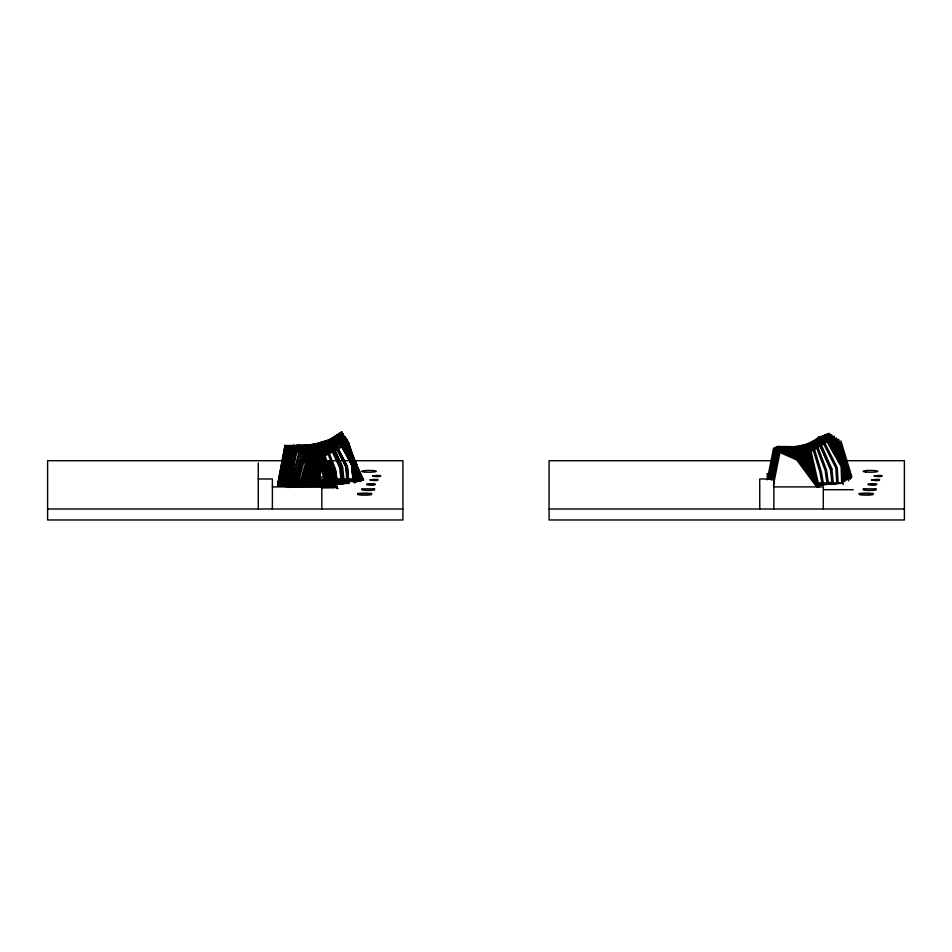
<?xml version="1.0" encoding="UTF-8"?>
<svg xmlns="http://www.w3.org/2000/svg" width="952" height="952" viewBox="0 0 952 952"><rect width="100%" height="100%" fill="white"/><g stroke="black" fill="none" stroke-linecap="round" stroke-linejoin="round"><path stroke-width="1.43" d="M317.563 462.137L317.159 476.785M315.933 476.785L318.599 476.857L319.003 459.887L323.133 461.696L333.248 482.593M306.33 480.772L313.101 458.543M321.538 464.576L319.86 477.928L318.432 477.94L319.872 466.361M322.68 455.496L322.466 457.21L342.173 446.75M281.887 485.425L277.52 485.437L285.053 445.346L288.873 446.988M277.532 485.449L285.076 445.346M286.135 447.345L279.222 484.021L283.684 484.009M279.305 485.77L286.861 445.679M281.007 484.354L287.92 447.678M281.078 486.02L288.635 445.929L291.3 447.083M282.78 484.604L289.694 447.928L293.716 449.665M290.336 446.167L282.768 486.258L285.695 486.258M291.395 448.166L284.493 484.842L330.368 484.663L328.618 477.452M284.231 486.508L291.788 446.417M292.859 448.416L285.957 485.092L331.832 484.913L330.796 480.689M285.838 486.758L293.394 446.666L331.01 462.779M287.54 485.33L294.465 448.666M295.025 447.19L287.48 487.281L295.001 446.928L330.987 462.517L336.853 487.079M287.79 487.507L295.108 448.011M288.051 486.484L295.072 449.261L313.886 457.412L337.056 487.971M290.729 477.13L291.288 474.31M291.8 471.49L293.145 464.445M293.656 461.613L294.204 458.793M294.715 455.972L295.798 450.332M295.822 450.593L289.253 486.27L335.152 486.091M289.218 487.519L296.155 450.427M289.479 486.52L296.131 451.26M282.173 466.67L282.732 463.85M285.243 451.177L285.802 448.356M283.03 462.446L278.805 483.711L284.612 483.687M283.601 459.875L286.112 446.952M280.245 483.711L287.468 447.38M281.209 483.533L282.316 478.035M282.839 475.274L283.41 472.525M283.958 469.776L285.362 462.72M285.921 459.899L286.481 457.079M287.04 454.259L288.17 448.618M767.276 479.76L773.548 448.321L809.343 464.302L812.96 480.058M768.621 478.761L774.619 448.749M768.966 478.487L774.559 450.332M769.692 479.189L775.69 449.177M770.037 478.915L775.344 452.164M771.096 479.344L776.416 452.593M771.87 480.046L777.82 450.034L799.93 459.899M772.167 479.772L777.76 451.617M773.179 479.046L778.891 450.463M773.524 478.796L778.831 452.045M773.464 484.854L779.938 452.474L796.705 459.959L816.756 487.019M282.47 477.785L281.423 483.283L282.887 483.283L281.364 483.021M283.065 475.417L283.565 472.537M284.16 470.169L284.791 467.277M284.993 465.576L285.624 462.696M283.732 479.142L285.124 471.99M285.767 469.479L286.35 466.706M286.921 463.933L288.373 457.008M288.956 454.223L289.527 451.45M284.017 478.761L285.493 472.097M292.371 447.131L292.657 445.833L291.252 445.536L307.901 447.999L316.005 447.749L330.023 443.227L341.221 467.503L342.851 482.271L344.279 482.343M289.634 466.587L290.241 463.767M290.86 460.947L291.467 458.138M293.918 446.869L294.204 445.572L292.8 445.274L309.448 447.737L317.552 447.5L331.57 442.977L342.601 467.123L344.422 483.675L335.52 483.711M292.502 456.912L291.859 459.757L292.526 456.912M289.313 471.133L289.955 468.289M293.573 455.223L294.216 452.378M289.325 474.798L289.967 472.025M292.728 466.313L296.024 452.295M296.81 452.033L289.908 481.462L328.452 481.307M292.728 481.2L299.035 455.794M294.216 480.903L301.32 453.592M296.679 480.641L304.331 454.068M304.009 455.806L297.452 480.415L326.869 480.296M298.916 480.415L305.342 456.305M307.555 456.044L300.701 480.153L302.189 480.153M302.165 480.141L308.865 456.639M309.912 455.782L303.045 479.891L304.533 479.879L310.828 457.722M306.782 471.038L303.724 481.129L327.095 480.95M307.198 469.681L310.911 457.448M305.199 481.034L312.185 458.126M307.805 480.772L314.35 459.28M316.564 459.911L313.565 469.015L308.472 470.193M314.66 470.217L316.873 463.505M298.88 452.331L291.276 481.212L326.703 481.069M298.88 456.496L300.296 452.581M303.093 453.378L295.215 480.653L327.583 480.522M305.961 451.819L307.306 449.165M315.778 453.771L317.587 451.593M315.398 454.901L320.11 449.189M317.48 454.592L321.086 450.237M850.362 476.952L848.482 479.046L843.02 480.213M319.717 454.163L329.344 444.774M335.259 438.979L339.233 435.123M320.11 455.758L335.354 440.883M337.329 438.932L339.352 436.992L343.755 440.359M815.65 440.193L818.91 437.099L815.686 440.181M815.947 441.859L819.006 438.967L823.337 442.382M816.673 440.026L820.969 436.325L826.05 441.109M820.707 437.385L823.063 435.552L830.322 443.882L833.94 453.342M820.529 439.312L822.873 437.492L826.407 441.573M304.58 459.399L305.782 458.507L305.104 456.317M343.315 438.908L340.614 432.898L341.78 432.041L346.373 441.906M340.637 432.898L341.804 432.041L345.921 441.347M329.844 440.49L332.117 438.86L336.151 440.133M332.45 440.217L334.711 438.598L337.413 439.443M318.456 450.498L323.109 447.142M322.216 449.392L328.023 445.191M808.974 444.108L815.793 439.288L825.182 442.371M813.662 442.502L815.995 440.847L820.029 442.18M822.837 436.421L825.194 434.79M821.159 439.3L824.848 436.754L830.311 444.465M308.983 456.77L305.306 459.257L306.449 469.479M333.188 440.074L340.507 435.088L344.362 440.8M305.521 460.863L309.281 458.269M322.609 449.07L328.464 445.072M337.758 438.646L340.114 437.051M307.068 467.622L303.533 456.008L304.771 455.223M304.616 457.008L303.974 457.424L307.163 455.437M303.557 456.02L304.2 455.615M326.738 441.466L341.756 432.029L326.988 441.323M308.507 452.926L310.971 451.379M331.046 440.443L342.363 433.338M823.647 436.302L827.3 434.029M820.755 439.776L826.8 436.016L831.501 444.31L839.021 461.887M302.748 456.853L307.175 466.944L302.724 456.841L303.985 456.151M332.403 439.919L342.411 434.243L345.517 440.954M303.319 458.15L308.281 455.33M342.779 433.886L333.724 439.015L342.827 433.898M337.103 438.729L339.638 437.313M336.96 438.789L339.495 437.373M326.036 446.524L328.607 445.108M338.781 439.396L341.328 437.968M342.577 437.242L343.839 436.552M823.111 436.778L829.406 433.291L850.065 479.118M821.017 439.586L828.752 435.266L848.482 479.046L842.52 479.011M321.943 449.38L328.357 445.822M332.2 443.692L336.044 441.549M343.767 437.265L345.04 436.575M323.597 450.082L337.829 442.18L327.405 447.916M829.097 436.218L831.667 434.802L850.433 478.725M324.668 450.748L329.737 447.987M332.236 446.607L339.828 442.454M344.862 439.681L346.135 439.003M324.668 451.01L339.828 442.716M831.393 437.718L834 436.313M322.835 452.117L330.439 447.999M332.974 446.631L340.59 442.525M345.683 439.776L346.945 439.098L355.084 462.779M323.014 453.628L340.995 443.906M292.002 484.092L303.736 477.833M315.588 483.985L322.109 480.498M321.133 456.294L341.804 445.346M347.397 443.953L348.682 443.287L348.23 441.906L353.918 459.923M835.999 440.693L838.581 439.324L851.493 477.428M323.466 442.192L328.654 439.574L336.913 440.133M327.107 441.276L330.998 439.312L337.877 439.776M804.952 445.131L812.77 441.3L823.754 442.156M810.533 443.965L813.008 442.74L818.553 443.18M308.305 453.342L318.277 449.356M310.911 453.83L317.278 451.272L318.206 455.127M804.714 454.509L809.854 452.509L811.306 458.959M308.543 453.747L320.526 449.273L323.68 459.197M315.183 451.51L321.502 449.106L325.56 461.863M289.218 445.334L304.961 448.951L312.649 449.796L326.108 445.12L335.33 468.824L337.639 484.461L335.235 468.574M312.649 449.796L326.131 445.131M326.191 445.381L312.696 450.046L305.009 449.201M322.502 447.868L325.31 446.904L333.962 469.193M314.267 451.01L318.432 449.57M322.573 448.118L325.37 447.154M317.552 448.737L329.261 444.965M330.808 444.703L321.681 447.642L333.985 443.918L346.219 467.492M311.839 445.024L322.811 441.609L333.962 440.597M319.158 444.227L321.776 443.406M807.034 448.951L821.124 444.572L831.881 468.848M818.649 483.902L831.977 483.985L830.465 469.217L820.338 446.298L807.26 450.355L798.835 450.522L786.221 448.523M332.046 443.025L334.699 442.228L347.599 467.099L348.837 483.223L347.42 483.152M333.581 442.763L320.05 446.821L312.732 447.999M797.407 446.94L809.795 443.227L826.514 441.895M804.773 446.202L812.853 444.394M811.592 447.749L823.837 444.227L835.82 467.932L836.82 483.604L817.768 483.473M296.179 445.357L314.672 445.631L339.483 438.646L354.275 464.243L355.132 482.616L354.251 464.243M314.672 445.631L338.71 438.908L353.49 464.493L354.346 482.866L353.466 464.493M333.176 441.871L338.817 440.3M314.85 447.047L338.031 440.562M805.368 448.047L827.324 442.156L841.128 466.647L841.699 483.211M303.51 481.617L308.353 480.391M316.564 478.32L322.621 476.785M309.9 453.842L319.146 451.51M312.72 454.592L318.301 453.188M799.811 456.532L808.2 454.509L811.877 465.552M314.684 470.217L307.389 471.894L307.746 479.106L328.523 479.023M842.972 479.868L847.113 478.987M318.527 443.644L336.901 439.991M333.117 442.168L338.876 441.026L351.716 465.04L352.704 475.167L351.693 465.04M826.55 441.395L792.29 446.988M811.354 445.691L802.881 447.047M306.33 472.549L307.889 472.275M308.924 472.287L310.483 472.013M810.235 448.142L801.441 449.463L797.336 449.094M302.581 445.786L320.039 443.358M301.094 446.083L318.551 443.644M311.863 446.012L317.397 445.238M310.066 454.473L320.027 453.533L323.585 459.078M313.874 455.532L319.301 455.02M340.352 439.991L343.16 439.741L355.298 464.481M323.085 443.001L325.917 442.74M332.998 442.097L342.315 441.228L349.42 455.699M807.356 455.008L795.955 455.972L776.035 447.083M797.074 457.293L806.582 456.496L810.2 462.267L814.995 483.2M808.093 465.302L809.973 473.525M818.946 484.818L840.188 483.128M316.254 449.165L307.817 449.415L300.796 448.38M807.07 448.951L798.93 449.106L782.342 446.464M319.848 477.844L318.432 477.94M316.052 478.44L317.48 478.44M316.04 478.689L317.48 478.689L316.04 458.709M335.925 478.987L353.763 478.915M356.738 478.904L359.701 478.892L358.297 474.893M314.077 479.201L315.564 479.201L310.887 461.303M358.69 479.653L360.153 479.653M356.345 479.927L357.809 479.915M360.332 479.915L361.867 479.903L356.25 466.694M361.51 479.927L363.081 479.927L350.669 451.998L352.418 455.984M334.021 480.415L361.689 480.296L356.322 465.064M334.914 480.486L340.816 480.462M343.732 480.451L355.477 480.403L355.691 481.819M292.752 480.915L326.786 480.7M334.045 480.665L360.344 480.641L358.464 473.989M334.366 480.915L357.738 480.903L356.595 476.881M333.89 481.177L360.451 481.069L356.917 464.588M334.366 481.284L341.792 481.26M344.731 481.236L355.06 481.284M289.146 481.724L329.166 481.557M334.497 481.426L341.887 481.403M343.958 481.498L358.107 481.331L354.572 464.85M286.778 482.236L329.392 482.069M335.247 482.045L341.137 482.021M344.053 482.01L348.408 481.986M287.599 482.497L328.321 482.331M335.556 482.295L344.243 482.259M284.612 482.759L283.149 482.759L284.553 483.069M287.504 482.747L328.226 482.581M335.461 482.545L342.696 482.521L341.304 482.533L339.65 467.765M287.23 482.997L328.559 482.831M287.29 483.259L328.63 483.092M333.866 468.931L336.008 483.057L337.413 483.045M279.757 483.545L284.136 483.521M287.028 483.509L325.382 483.247M335.639 483.2L348.837 483.223M286.921 483.652L325.394 483.521M335.318 483.449L348.539 483.402L347.183 465.933L334.271 441.073L319.717 445.441L311.185 446.809L293.644 445.453M278.817 483.961L284.624 483.937M325.394 483.771L286.611 483.985L325.12 484.009M335.449 483.961L342.875 483.937L341.03 467.384M286.933 484.33L326.905 484.163L323.799 471.323M287.218 484.58L328.678 484.413L326.643 476.06M278.496 485.127L281.459 485.115M289.027 485.33L333.438 485.151M289.146 485.603L333.557 485.413M289.17 485.853L335.056 485.675M297.048 485.96L299.975 485.948M289.241 486.686L335.14 486.508M321.812 486.972L335.128 486.924M321.776 487.388L335.116 487.329L316.35 459.602L300.166 452.593M321.764 487.805L335.116 487.745L312.97 458.567L291.74 449.332M282.506 460.708L47.6 460.708L47.6 519.971L402.922 519.971L402.922 460.708L355.346 460.708M298.857 460.708L304.807 460.708M310.745 460.708L315.207 460.708M325.62 460.708L349.408 460.708M772.084 460.708L549.078 460.708L549.078 519.971L904.4 519.971L904.4 460.708L846.423 460.708M258.266 478.975L272.391 478.975L272.391 508.987M366.734 484.151L375.326 484.151M868.212 484.151L876.804 484.151M816.364 485.211L841.735 483.211L817.923 483.057M272.391 486.9L321.824 486.9L321.824 508.987M773.869 486.9L823.302 486.9L823.302 508.987M361.748 488.84L374.612 488.84M863.226 488.84L876.09 488.84M823.611 489.721L853.313 489.721M357.678 493.422L371.697 493.422M859.156 493.422L873.174 493.422M47.6 508.987L402.922 508.987M549.078 508.987L904.4 508.987M843.603 479.439L846.566 479.451L841.913 468.646M829.228 482.438L832.167 482.45M818.351 484.33L827.098 484.378L825.158 470.49L816.816 448.368L804.285 452.569L783.306 448.475M817.804 484.747L822.231 484.77L819.851 471.775L813.317 450.439L801.298 454.782L781.64 448.642M296.953 445.096L315.445 445.381M300.237 446.833L309.007 446.964M785.448 446.512L803.928 446.976L828.014 440.502L842.52 466.254L843.163 484.639M799.68 448.285L802.607 448.356M336.008 483.057L337.448 483.128M354.763 480.665L356.179 480.736M354.287 481.533L352.871 481.462L352.073 464.909L338.019 440.562M348.432 482.069L347.016 481.998L345.79 466.337L333.557 442.763M340.614 439.967L346.135 440.336L356.94 464.588M341.03 440.419L343.791 440.609L350.395 455.425M328.94 441.014L342.839 441.954M311.34 454.782L320.872 455.472L326.108 460.887M317.587 456.651L320.229 456.841L322.99 459.685M304.39 447.702L307.139 447.916M794.753 456.222L805.654 457.115L810.818 462.589L815.638 483.616M795.729 457.722L804.999 458.483M783.889 446.5L801.441 448.035L809.973 446.762L824.563 442.549L837.201 467.551L838.224 483.568M790.469 448.487L794.587 448.856M304.711 450.344L311.459 451.093M312.875 451.498L296.155 448.618M796.467 450.201L804.166 451.129L817.685 446.595L826.574 470.133L828.526 484.378M297.988 447.964L295.18 447.547L327.631 461.696M287.314 470.502L288.706 470.812M289.289 445.595L305.033 449.201M780.795 446.428L796.503 450.189M312.387 455.104L321.514 457.365L327.666 461.577M814.507 482.735L810.045 463.445L803.976 459.161L793.563 456.484L774.357 447.904M794.373 458.15L803.369 460.47L808.795 464.29M302.177 450.165L309.459 452.093M301.189 450.344L308.472 452.26L321.419 447.428L325.679 460.816M301.201 450.582L308.484 452.509L322.407 447.262L326.655 460.649M344.136 441.573L346.837 442.43L352.609 456.9M335.044 441.276L340.471 442.989M287.349 445.369L302.2 450.165M286.373 445.548L290.431 446.857M286.373 445.786L290.443 447.107M779.248 446.345L801.287 453.295L814.269 448.606L821.255 471.442L823.67 484.854M291.776 446.417L324.18 460.613L337.389 487.912M295.072 448.428L320.741 459.542L337.591 488.317M295.06 448.844L317.313 458.471L337.77 488.733L317.29 458.471M323.371 461.018L329.797 463.791M319.92 459.887L326.893 462.72M286.838 445.667L289.587 446.857M322.538 461.03L326.488 462.743L334.14 483.342M312.351 457.031L316.397 458.781M301.403 452.7L319.753 460.661L332.2 481.914M286.112 447.345L288.599 448.416M295.965 451.605L305.818 455.877M777.713 446.25L798.395 455.461L810.866 450.605L819.089 486.579M776.868 446.666L797.193 455.71L809.093 452.843L812.282 460.827L817.97 485.615L812.246 460.839M775.19 447.488L795.741 456.627M783.722 452.057L787.721 453.842M324.204 460.923L326.429 462.434M803.94 459.161L810.045 463.445M339.209 435.123L348.253 442.014L355.87 463.719M818.875 437.099L825.61 442.347M820.922 438.229L824.872 441.978M805.618 457.115L810.783 462.589M804.964 458.483L809.497 463.279L812.806 477.737M797.574 458.816L818.684 487.257M825.158 434.79L831.56 443.787L838.617 461.196M339.34 435.885L342.399 440.419M799.894 459.911L816.852 485.496M798.954 461.03L805.368 470.74M807.32 455.008L811.556 461.72L817.125 485.984M339.555 441.585L352.871 464.647L353.073 468.789M802.227 460.994L815.209 483.652M801.239 462.101L806.261 470.907M827.264 434.041L832.798 443.68M341.09 439.146L354.572 464.326L356.31 482.069M340.364 440.74L343.743 447.059M345.088 449.582L346.445 452.105M339.602 439.431L343.66 447M827.919 441.133L835.178 455.056M344.576 450.665L351.704 465.135L352.764 472.073M323.109 461.696L328.166 472.144M804.571 462.089L813.841 481.676M803.524 463.16L807.225 471.038M353.585 458.388L363.557 479.856M341.161 434.945L341.768 436.23M331.546 442.966L342.577 467.123M331.129 443.132L342.553 468.443M329.237 444.965L339.674 467.765M345.171 441.692L355.584 465.028L358.714 479.665M820.303 446.298L830.465 469.217M353.597 458.638L363.057 479.927M341.566 434.588L342.161 435.897L343.351 435.183L345.624 440.716M357.416 470.669L361.534 479.939M309.555 468.896L314.327 479.737M309.971 473.322L312.791 479.748M832.762 443.68L848.684 480.879M830.977 436.789L843.639 466.48M845.947 471.883L847.101 474.584M346.695 444.239L348.944 449.522M357.345 469.336L361.843 479.903M342.53 438.087L343.708 440.824M345.457 444.917L346.599 447.607M359.19 477.214L361.022 481.533M319.122 451.51L320.776 455.496M841.842 469.241L846.209 479.951M830.822 445.833L833.036 451.272M841.865 473.061L844.662 479.856M833.964 436.313L850.779 478.273M833.25 438.313L846.447 471.335M355.239 463.481L357.762 471.395M345.755 443.572L351.169 457.103M344.207 442.692L346.338 447.964M348.551 457.365L352.347 466.837M344.993 436.563L346.659 440.657M347.718 443.382L359.106 471.954M344.327 438.586L345.386 441.264M842.175 474.941L844.769 481.7M345.612 437.658L347.159 441.728M348.67 445.786L354.203 460.673M836.272 437.813L851.136 477.833M835.511 439.824L844.555 464.231M846.566 469.657L849.077 476.44M327.607 461.684L337.175 487.495M806.927 463.196L813.793 482.271M805.808 464.231L809.259 473.882M347.052 442.882L348.932 448.213M308.936 461.339L306.984 455.782L305.735 456.484L308.103 463.243M309.888 464.124L315.267 479.439M309.043 465.945L313.303 478.094M305.842 464.267L307.139 467.979M311.233 480.01L307.96 470.455L308.591 475.667M307.044 472.013L308.305 475.726M308.4 476.06L309.305 478.701M837.784 441.347L849.946 477.368M321.407 447.678L325.679 461.065M320.503 449.273L323.692 459.447M357.19 475.107L358.071 477.94L357.143 475.036M309.031 469.241L312.268 479.963M307.889 470.371L310.792 479.975M840.902 440.835L851.838 476.988M840.045 442.87L849.898 475.536M355.727 469.372L358.856 480.57M310.055 463.612L312.994 474.953M329.749 463.529L334.081 481.569M329.725 463.683L332.129 473.691M328.178 463.267L329.987 471.192M332.962 483.568L333.617 486.317M326.441 462.279L328.452 470.859M324.822 461.589L326.905 470.24M325.322 464.469L326.357 468.741M328.404 477.273L330.118 484.401M322.954 460.756L325.322 470.502M322.728 460.839L323.406 463.588M326.381 475.952L328.69 485.568M321.728 462.755L323.133 468.467M318.254 449.344L319.551 454.663M321.538 462.91L322.216 465.754M323.585 471.43L326.905 485.234M319.479 460.399L320.158 463.243M320.848 466.087L325.12 483.83M812.58 464.517L813.889 470.205M815.459 477.095L816.697 482.474M812.544 468.408L813.853 474.132M814.507 476.988L815.816 482.712M809.759 468.515L811.056 474.144M313.922 460.161L317.087 478.939M312.137 457.876L315.647 478.939M355.274 464.469L357.916 481.581M354.572 469.074L356.274 480.177M307.079 462.267L307.544 466.373M831.846 468.848L833.405 484.032M353.62 469.086L353.894 472.823M354.668 480.95L354.822 482.355M842.02 476.809L842.318 479.772M346.302 468.908L346.98 477.464M314.684 459.483L315.85 475.738M314.767 460.958L315.088 465.397M353.43 477.059L353.644 481.212M306.139 474.953L306.401 480.522L306.247 477.737M296.964 479.915L297.048 481.331M294.608 480.177L294.704 481.593M768.609 474.893L768.704 477.511M767.181 473.537L767.336 478.844M278.115 482.271L278.151 483.687M773.869 508.987L773.869 478.975L759.744 478.975L759.744 508.987M258.266 462.898L258.266 508.987M872.246 493.85A7.045 0.869 0 0 1 870.699 494.957A7.045 0.869 0 0 1 861.631 494.957A7.045 0.869 0 0 1 860.084 493.85M861.203 493.671A7.045 0.869 0 0 1 871.116 493.671M875.245 489.245A6.462 0.797 0 0 1 873.817 490.268A6.462 0.797 0 0 1 865.499 490.268A6.462 0.797 0 0 1 864.071 489.245M370.768 493.85A7.045 0.869 0 0 1 369.221 494.957A7.045 0.869 0 0 1 360.153 494.957A7.045 0.869 0 0 1 358.606 493.85M359.725 493.671A7.045 0.869 0 0 1 369.638 493.671M373.767 489.245A6.462 0.797 0 0 1 369.031 490.447A6.462 0.797 0 0 1 361.938 489.435M313.851 476.071A4.808 0.595 0 0 1 315.612 476.297M768.014 474.548L768.014 477.404L768.05 474.548M277.794 482.783L277.746 484.199L277.817 482.866M776.725 449.606L770.763 479.618L776.761 449.606M307.044 480.974C316.849 483.259 319.824 479.118 307.044 480.974M372.696 475.893C381.526 478.142 385.286 474.144 372.696 475.893M370.09 479.879C378.92 482.117 382.68 478.118 370.09 479.879M366.841 484.556C375.671 486.793 379.432 482.807 366.841 484.556M874.162 475.893C883.004 478.142 886.752 474.144 874.162 475.893M871.568 479.879C880.398 482.117 884.158 478.118 871.568 479.879M868.319 484.556C877.149 486.793 880.909 482.807 868.319 484.556M325.025 441.371L312.696 445.227L325.048 441.371M337.341 482.795L335.913 482.807L337.377 482.878M353.275 480.95L352.99 478.059L353.252 480.95M865.975 472.025A7.319 0.904 0 0 0 877.744 471.442A7.319 0.904 0 0 0 867.819 470.466A7.319 0.904 0 0 0 865.975 472.025M364.497 472.025A7.319 0.904 0 0 0 376.266 471.442A7.319 0.904 0 0 0 366.341 470.466A7.319 0.904 0 0 0 364.497 472.025"/></g></svg>
